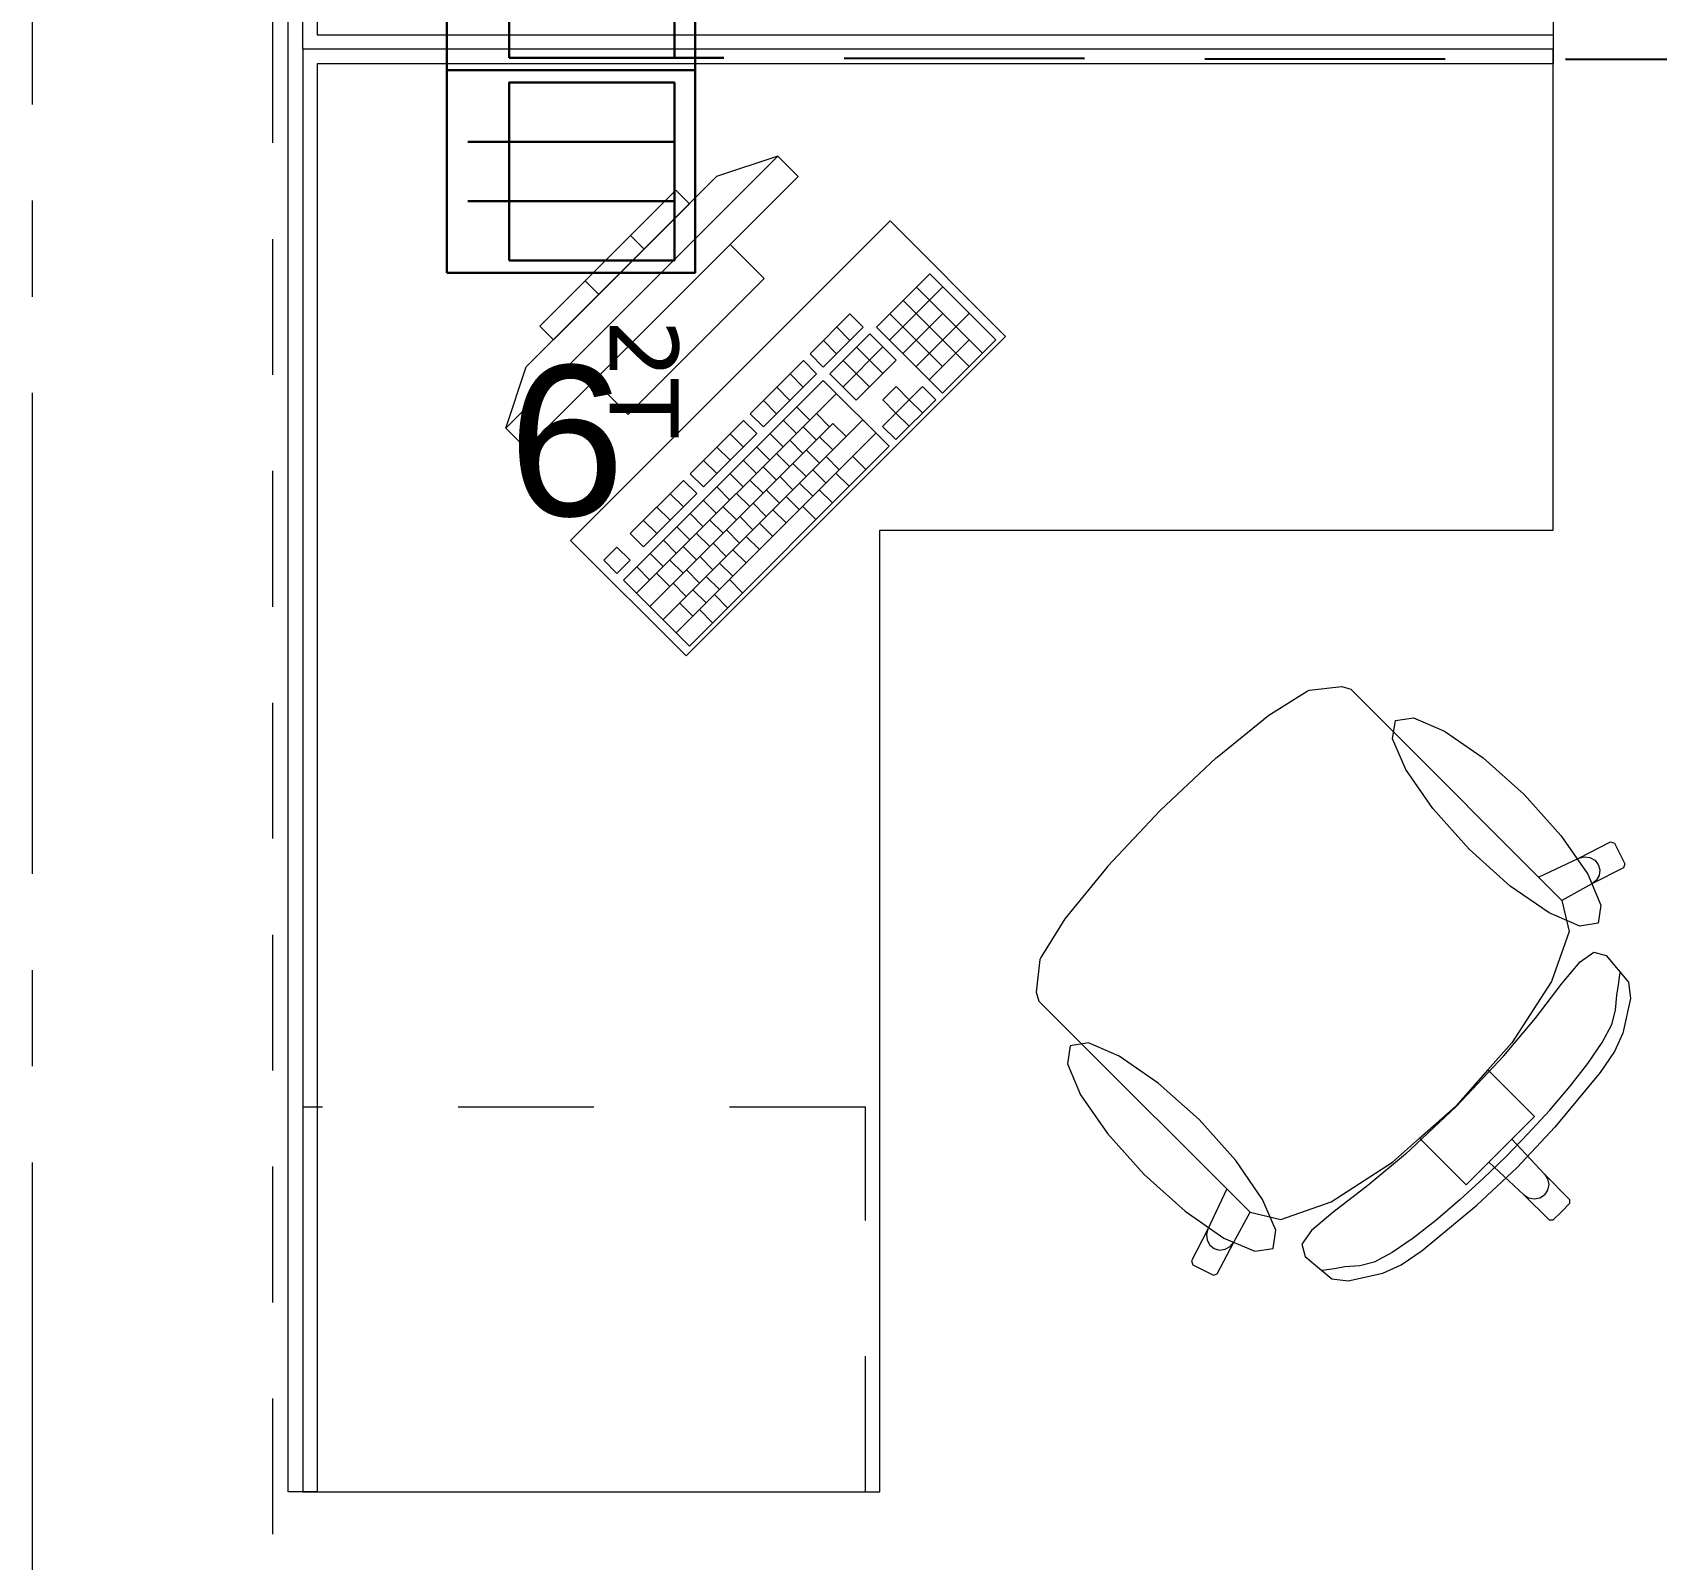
# Model space of a CAD drawing. Header units: inches. Extents: x -19 to 5698, y -728 to 92.
# Drawn here: x 286.82 to 288.509, y 12.737 to 14.325 of the extents above; entities that cross this region are included whole.
import ezdxf

# ---------------------------------------------------------------- set-up
doc = ezdxf.new("R2010")
doc.units = ezdxf.units.IN
doc.header["$MEASUREMENT"] = 0
for name, pattern in [('HIDDEN', [0.375, 0.25, -0.125]), ('Hidden Line', [0.195611, 0.141111, -0.0545]), ('Punto & Raya', [0.65, 0.5, -0.075, 0, -0.075]), ('Rayas', [0.282222, 0.141111, -0.141111])]:
    doc.linetypes.add(name, pattern=pattern)
doc.layers.get('0').update_dxf_attribs({"color": 61})
doc.layers.add('00 conduct tomacorr', color=120, linetype='HIDDEN', lineweight=30)
doc.layers.add('00 IE LUZ EMERGENCIA', color=253, linetype='Continuous', lineweight=0)
for name, color, linetype in [('02 _ ARQ _ ALB _ Ejes Generales', 251, 'Continuous'), ('08 _ STR _ EXT _ 09 Vigas', 251, 'Continuous'), ('Interior - Mobiliario', 7, 'Continuous')]:
    doc.layers.add(name, color=color, linetype=linetype)
doc.styles.add('Annotative', font='arial.ttf')

# ---------------------------------------------------------------- blocks, each defined once
blk = doc.blocks.new('CAJA POP UP 6 MODULOS')
at = {"layer": '00 conduct tomacorr', "linetype": 'Continuous'}
for p, q in [((-0.095, -0.165), (-0.095, -0.0151)), ((-0.052, -0.165), (-0.052, -0.0151)), ((0.052, -0.165), (0.052, -0.0151)), ((0.095, -0.165), (0.095, -0.0151)), ((0, -0.165), (0, -0.18))]:
    blk.add_line(p, q, dxfattribs=at)
for points in [[(-0.147, 0), (0.147, 0), (0.147, -0.18), (-0.147, -0.18)], [(0, 0), (0.147, 0), (0.147, -0.18), (0, -0.18)]]:
    blk.add_lwpolyline(points, close=True, dxfattribs=at)
for points in [[(-0.138, -0.045), (-0.009, -0.045), (-0.009, -0.165), (-0.138, -0.165), (-0.138, -0.045)], [(0.009, -0.045), (0.138, -0.045), (0.138, -0.165), (0.009, -0.165), (0.009, -0.045)]]:
    blk.add_lwpolyline(points, dxfattribs=at)
at = {"color": 1, "insert": (-0.1807, -0.168), "char_height": 0.05, "attachment_point": 1, "rotation": 180}
blk.add_mtext_dynamic_manual_height_columns('{\\fVerdana|b0|i0|c0|p34;2T}', width=0.000481, gutter_width=0.1561, heights=[0], dxfattribs=at)

msp = doc.modelspace()

# ---------------------------------------------------------------- linework, layer by layer
at = {"layer": '00 conduct tomacorr'}
msp.add_line((295.7889, 14.2856, -0.0007), (287.4015, 14.2985, -0.0007), dxfattribs=at)
at = {"layer": '02 _ ARQ _ ALB _ Ejes Generales', "color": 251, "linetype": 'Punto & Raya', "lineweight": 13, "true_color": 0x636466}
msp.add_line((286.82, 3.05), (286.82, 44.9), dxfattribs=at)
at = {"layer": '08 _ STR _ EXT _ 09 Vigas', "color": 251, "linetype": 'Hidden Line', "lineweight": 13, "true_color": 0x636466}
msp.add_line((287.07, 7.7), (287.07, 16.9), dxfattribs=at)
at = {"layer": 'Interior - Mobiliario', "color": 175, "linetype": 'Continuous', "lineweight": 13}
for p, q in [((287.086, 14.3223), (287.086, 15.8073)), ((287.116, 15.8073), (287.116, 14.3223)), ((287.086, 14.2923), (287.086, 14.3223)), ((287.116, 14.3223), (288.401, 14.3223)), ((288.401, 14.3223), (288.401, 14.2923)), ((287.086, 12.8073), (287.086, 14.2923)), ((287.116, 14.2923), (287.116, 12.8073)), ((288.401, 14.2923), (287.116, 14.2923)), ((287.595, 14.1962), (287.3121, 13.9134)), ((287.595, 14.1962), (287.5313, 14.175)), ((287.6162, 14.175), (287.595, 14.1962)), ((287.3333, 13.8921), (287.6162, 14.175)), ((287.3333, 13.977), (287.5313, 14.175)), ((287.4889, 14.1608), (287.3475, 14.0194)), ((287.503, 14.1467), (287.4889, 14.1608)), ((287.3616, 14.0053), (287.503, 14.1467)), ((287.5455, 14.1043), (287.404, 13.9629)), ((287.4559, 14.0996), (287.4417, 14.1137)), ((287.5808, 14.0689), (287.5455, 14.1043)), ((287.4087, 14.0524), (287.3946, 14.0666)), ((287.4394, 13.9275), (287.5808, 14.0689)), ((287.7529, 14.0739), (287.6975, 14.0185)), ((287.8215, 14.0053), (287.7529, 14.0739)), ((287.7112, 14.0048), (287.7666, 14.0602)), ((287.8076, 13.9915), (287.7391, 14.06)), ((287.67, 14.0321), (287.6285, 13.9906)), ((287.6837, 14.0184), (287.67, 14.0321)), ((287.7662, 13.9775), (287.7114, 14.0324)), ((287.725, 13.9911), (287.7665, 14.0326)), ((287.7938, 13.9776), (287.7252, 14.0462)), ((287.7387, 13.9774), (287.7941, 14.0328)), ((287.3475, 14.0194), (287.3616, 14.0053)), ((287.6422, 13.9769), (287.6837, 14.0184)), ((287.6699, 14.0046), (287.6562, 14.0183)), ((287.6975, 14.0185), (287.7661, 13.9499)), ((287.656, 13.9907), (287.6423, 14.0045)), ((287.6906, 14.0116), (287.6491, 13.97)), ((287.6628, 13.9563), (287.7043, 13.9979)), ((287.7042, 13.9703), (287.6768, 13.9977)), ((287.718, 13.9842), (287.6906, 14.0116)), ((287.7524, 13.9636), (287.7939, 14.0052)), ((287.7661, 13.9499), (287.8215, 14.0053)), ((287.6216, 13.9837), (287.5662, 13.9283)), ((287.6353, 13.97), (287.6216, 13.9837)), ((287.6285, 13.9906), (287.6422, 13.9769)), ((287.6903, 13.9565), (287.6629, 13.9839)), ((287.6765, 13.9426), (287.718, 13.9842)), ((287.3121, 13.9134), (287.3333, 13.977)), ((287.5799, 13.9146), (287.6353, 13.97)), ((287.6214, 13.9561), (287.6077, 13.9698)), ((287.6491, 13.97), (287.6765, 13.9426)), ((287.404, 13.9629), (287.4394, 13.9275)), ((287.6421, 13.9631), (287.4344, 13.7554)), ((287.4481, 13.7417), (287.6558, 13.9494)), ((287.6076, 13.9423), (287.5939, 13.956)), ((287.7107, 13.8945), (287.6421, 13.9631)), ((287.7179, 13.9566), (287.704, 13.9427)), ((287.7316, 13.9429), (287.7179, 13.9566)), ((287.7455, 13.9567), (287.7316, 13.9429)), ((287.7592, 13.943), (287.7455, 13.9567)), ((287.5937, 13.9284), (287.58, 13.9421)), ((287.6282, 13.9217), (287.6144, 13.9354)), ((287.704, 13.9427), (287.7178, 13.929)), ((287.7176, 13.9015), (287.7592, 13.943)), ((287.7178, 13.929), (287.7316, 13.9429)), ((287.7453, 13.9292), (287.7316, 13.9429)), ((287.3121, 13.9134), (287.3333, 13.8921)), ((287.4618, 13.728), (287.6523, 13.9184)), ((287.4756, 13.7143), (287.6833, 13.922)), ((287.5593, 13.9214), (287.5039, 13.866)), ((287.573, 13.9077), (287.5593, 13.9214)), ((287.5662, 13.9283), (287.5799, 13.9146)), ((287.6143, 13.9079), (287.6006, 13.9216)), ((287.6349, 13.9011), (287.6212, 13.9148)), ((287.6488, 13.9149), (287.6351, 13.9286)), ((287.666, 13.9047), (287.6523, 13.9184)), ((287.7178, 13.929), (287.7039, 13.9152)), ((287.7039, 13.9152), (287.7176, 13.9015)), ((287.7315, 13.9153), (287.7178, 13.929)), ((287.4893, 13.7005), (287.697, 13.9083)), ((287.5176, 13.8523), (287.573, 13.9077)), ((287.5591, 13.8938), (287.5454, 13.9075)), ((287.6005, 13.894), (287.5867, 13.9077)), ((287.6211, 13.8872), (287.6074, 13.9009)), ((287.6521, 13.8908), (287.6384, 13.9045)), ((287.503, 13.6868), (287.7107, 13.8945)), ((287.5314, 13.8661), (287.5177, 13.8798)), ((287.5453, 13.88), (287.5316, 13.8937)), ((287.5728, 13.8663), (287.559, 13.88)), ((287.5866, 13.8802), (287.5729, 13.8939)), ((287.6072, 13.8734), (287.5935, 13.8871)), ((287.6383, 13.877), (287.6246, 13.8907)), ((287.6589, 13.8702), (287.6452, 13.8839)), ((287.6865, 13.8703), (287.6728, 13.884)), ((287.5039, 13.866), (287.5176, 13.8523)), ((287.5589, 13.8525), (287.5452, 13.8662)), ((287.5934, 13.8595), (287.5797, 13.8732)), ((287.6106, 13.8493), (287.5969, 13.863)), ((287.6244, 13.8631), (287.6107, 13.8768)), ((287.6451, 13.8563), (287.6313, 13.87)), ((287.6692, 13.853), (287.6554, 13.8667)), ((287.4969, 13.8591), (287.4415, 13.8037)), ((287.5107, 13.8453), (287.4969, 13.8591)), ((287.5451, 13.8386), (287.5314, 13.8523)), ((287.5796, 13.8457), (287.5658, 13.8594)), ((287.5967, 13.8354), (287.583, 13.8491)), ((287.6312, 13.8425), (287.6175, 13.8562)), ((287.6519, 13.8357), (287.6381, 13.8494)), ((287.4553, 13.79), (287.5107, 13.8453)), ((287.483, 13.8176), (287.4692, 13.8314)), ((287.4968, 13.8315), (287.4831, 13.8452)), ((287.5312, 13.8248), (287.5175, 13.8385)), ((287.5519, 13.818), (287.5381, 13.8317)), ((287.5657, 13.8318), (287.552, 13.8455)), ((287.5829, 13.8216), (287.5692, 13.8353)), ((287.6174, 13.8286), (287.6037, 13.8423)), ((287.6345, 13.8184), (287.6208, 13.8321)), ((287.4691, 13.8038), (287.4554, 13.8175)), ((287.5174, 13.8109), (287.5037, 13.8246)), ((287.538, 13.8041), (287.5243, 13.8178)), ((287.569, 13.8077), (287.5553, 13.8214)), ((287.5897, 13.8009), (287.576, 13.8147)), ((287.6035, 13.8148), (287.5898, 13.8285)), ((287.4415, 13.8037), (287.4553, 13.79)), ((287.4897, 13.7832), (287.476, 13.7969)), ((287.5035, 13.7971), (287.4898, 13.8108)), ((287.5242, 13.7903), (287.5104, 13.804)), ((287.5552, 13.7939), (287.5415, 13.8076)), ((287.5758, 13.7871), (287.5621, 13.8008)), ((287.4277, 13.7898), (287.4139, 13.776)), ((287.4414, 13.7761), (287.4277, 13.7898)), ((287.4758, 13.7694), (287.4621, 13.7831)), ((287.5103, 13.7764), (287.4966, 13.7902)), ((287.5275, 13.7662), (287.5138, 13.7799)), ((287.5413, 13.78), (287.5276, 13.7937)), ((287.562, 13.7732), (287.5483, 13.787)), ((287.4139, 13.776), (287.4276, 13.7623)), ((287.4276, 13.7623), (287.4414, 13.7761)), ((287.462, 13.7555), (287.4483, 13.7692)), ((287.4826, 13.7487), (287.4689, 13.7625)), ((287.4965, 13.7626), (287.4828, 13.7763)), ((287.5136, 13.7523), (287.4999, 13.7661)), ((287.5481, 13.7594), (287.5344, 13.7731)), ((287.4344, 13.7554), (287.503, 13.6868)), ((287.4998, 13.7385), (287.4861, 13.7522)), ((287.5204, 13.7317), (287.5067, 13.7454)), ((287.5343, 13.7455), (287.5206, 13.7593)), ((287.5584, 13.7422), (287.5447, 13.7559)), ((287.5066, 13.7179), (287.4929, 13.7316)), ((287.5428, 13.7266), (287.5291, 13.7404)), ((287.5272, 13.7111), (287.5135, 13.7248)), ((288.1474, 13.6408), (288.1813, 13.6448)), ((288.1813, 13.6448), (288.1906, 13.6419)), ((288.1053, 13.615), (288.1453, 13.6399)), ((288.1453, 13.6399), (288.1474, 13.6408)), ((288.1906, 13.6419), (288.2126, 13.62)), ((288.0516, 13.5714), (288.1053, 13.615)), ((288.2126, 13.62), (288.2381, 13.5945)), ((288.2381, 13.5945), (288.386, 13.4466)), ((287.9924, 13.5159), (288.0508, 13.5707)), ((288.0508, 13.5707), (288.0516, 13.5714)), ((287.9924, 13.5159), (287.9376, 13.4575)), ((288.4277, 13.4662), (288.4608, 13.4832)), ((288.4608, 13.4832), (288.4649, 13.4819)), ((288.4649, 13.4819), (288.4757, 13.4605)), ((287.9376, 13.4575), (287.9369, 13.4567)), ((288.386, 13.4466), (288.4277, 13.4662)), ((288.4277, 13.4662), (288.4334, 13.4678)), ((288.4334, 13.4678), (288.4392, 13.4671)), ((288.4392, 13.4671), (288.4443, 13.4643)), ((288.4443, 13.4643), (288.4479, 13.4597)), ((288.4479, 13.4597), (288.4495, 13.4541)), ((288.4757, 13.4605), (288.4743, 13.4564)), ((287.9369, 13.4567), (287.8933, 13.4031)), ((288.4102, 13.4224), (288.386, 13.4466)), ((288.4743, 13.4564), (288.4412, 13.4395)), ((288.4459, 13.4431), (288.4412, 13.4395)), ((288.4488, 13.4482), (288.4459, 13.4431)), ((288.4495, 13.4541), (288.4488, 13.4482)), ((288.4412, 13.4395), (288.4102, 13.4221)), ((288.4102, 13.4224), (288.4102, 13.4221)), ((288.4102, 13.4221), (288.4177, 13.3902)), ((287.8933, 13.4031), (287.8684, 13.363)), ((288.4177, 13.3902), (288.3993, 13.3382)), ((287.8675, 13.3609), (287.8635, 13.327)), ((287.8684, 13.363), (287.8675, 13.3609)), ((288.4105, 13.3362), (288.4291, 13.3585)), ((288.4291, 13.3585), (288.4434, 13.3685)), ((288.4434, 13.3685), (288.4563, 13.3651)), ((288.4563, 13.3651), (288.4795, 13.3372)), ((288.4691, 13.3345), (288.4699, 13.3425)), ((288.4699, 13.3425), (288.4707, 13.347)), ((287.8635, 13.327), (287.8664, 13.3177)), ((288.3993, 13.3382), (288.358, 13.2744)), ((288.3826, 13.3), (288.4105, 13.3362)), ((288.4659, 13.3083), (288.4671, 13.3237)), ((288.4671, 13.3237), (288.4691, 13.3345)), ((288.4795, 13.3372), (288.4814, 13.3205)), ((287.8664, 13.3177), (287.8883, 13.2957)), ((288.462, 13.2935), (288.4659, 13.3083)), ((288.4814, 13.3205), (288.4736, 13.2843)), ((287.8883, 13.2957), (287.9139, 13.2702)), ((288.3498, 13.2607), (288.3826, 13.3)), ((288.452, 13.2747), (288.462, 13.2935)), ((288.358, 13.2744), (288.3332, 13.2463)), ((288.4372, 13.2529), (288.452, 13.2747)), ((288.4736, 13.2843), (288.4647, 13.2651)), ((287.9139, 13.2702), (288.0617, 13.1224)), ((288.3004, 13.208), (288.3498, 13.2607)), ((288.4647, 13.2651), (288.4498, 13.2434)), ((288.3332, 13.2463), (288.2999, 13.2084)), ((288.3332, 13.2463), (288.3606, 13.2189)), ((288.4498, 13.2434), (288.4029, 13.1867)), ((288.4186, 13.2291), (288.4372, 13.2529)), ((288.3975, 13.2043), (288.4186, 13.2291)), ((288.3004, 13.208), (288.2476, 13.1585)), ((288.2621, 13.1751), (288.2999, 13.2084)), ((288.3606, 13.2189), (288.3817, 13.1977)), ((288.3749, 13.1797), (288.3975, 13.2043)), ((288.3817, 13.1977), (288.3581, 13.1741)), ((288.2339, 13.1503), (288.2621, 13.1751)), ((288.2621, 13.1751), (288.2894, 13.1477)), ((288.3581, 13.1741), (288.3462, 13.1622)), ((288.3521, 13.1562), (288.3749, 13.1797)), ((288.3581, 13.1741), (288.3921, 13.1376)), ((288.4029, 13.1867), (288.3638, 13.1445)), ((288.2476, 13.1585), (288.2083, 13.1258)), ((288.3521, 13.1562), (288.3286, 13.1334)), ((288.3342, 13.1502), (288.3462, 13.1622)), ((288.1701, 13.109), (288.2339, 13.1503)), ((288.2894, 13.1477), (288.3106, 13.1266)), ((288.3106, 13.1266), (288.3342, 13.1502)), ((288.3216, 13.1054), (288.3638, 13.1445)), ((288.3342, 13.1502), (288.3707, 13.1162)), ((288.3921, 13.1376), (288.3953, 13.1327)), ((288.3921, 13.1376), (288.4182, 13.1115)), ((288.0617, 13.1224), (288.0421, 13.0806)), ((288.0859, 13.0981), (288.0617, 13.1224)), ((288.2083, 13.1258), (288.1721, 13.0978)), ((288.3286, 13.1334), (288.304, 13.1109)), ((288.3953, 13.1212), (288.392, 13.1163)), ((288.3953, 13.1327), (288.3964, 13.127)), ((288.3964, 13.127), (288.3953, 13.1212)), ((288.1181, 13.0906), (288.1701, 13.109)), ((288.2649, 13.0585), (288.3216, 13.1054)), ((288.304, 13.1109), (288.2792, 13.0897)), ((288.3707, 13.1162), (288.3756, 13.113)), ((288.3707, 13.1162), (288.3968, 13.0901)), ((288.3756, 13.113), (288.3813, 13.1119)), ((288.3813, 13.1119), (288.3871, 13.113)), ((288.3871, 13.113), (288.392, 13.1163)), ((288.4182, 13.1072), (288.4096, 13.0987)), ((288.4182, 13.1115), (288.4182, 13.1072)), ((288.0689, 13.0671), (288.0862, 13.0981)), ((288.0859, 13.0981), (288.0862, 13.0981)), ((288.0862, 13.0981), (288.1181, 13.0906)), ((288.1721, 13.0978), (288.1498, 13.0792)), ((288.2792, 13.0897), (288.2554, 13.0711)), ((288.3968, 13.0901), (288.4011, 13.0902)), ((288.4011, 13.0902), (288.4096, 13.0987)), ((288.0421, 13.0806), (288.0252, 13.0475)), ((288.0421, 13.0806), (288.0405, 13.0749)), ((288.0405, 13.0749), (288.0412, 13.0691)), ((288.0412, 13.0691), (288.044, 13.064)), ((288.1498, 13.0792), (288.1398, 13.0649)), ((288.2554, 13.0711), (288.2336, 13.0563)), ((288.044, 13.064), (288.0486, 13.0604)), ((288.0486, 13.0604), (288.0542, 13.0588)), ((288.0519, 13.034), (288.0689, 13.0671)), ((288.0542, 13.0588), (288.0601, 13.0596)), ((288.0601, 13.0596), (288.0652, 13.0625)), ((288.0652, 13.0625), (288.0689, 13.0671)), ((288.1398, 13.0649), (288.1432, 13.052)), ((288.2336, 13.0563), (288.2148, 13.0463)), ((288.2432, 13.0436), (288.2649, 13.0585)), ((288.0252, 13.0475), (288.0265, 13.0435)), ((288.0265, 13.0435), (288.0478, 13.0326)), ((288.1432, 13.052), (288.1711, 13.0288)), ((288.1658, 13.0384), (288.1613, 13.0376)), ((288.1739, 13.0392), (288.1658, 13.0384)), ((288.1846, 13.0413), (288.1739, 13.0392)), ((288.2, 13.0424), (288.1846, 13.0413)), ((288.2148, 13.0463), (288.2, 13.0424)), ((288.224, 13.0347), (288.2432, 13.0436)), ((288.0478, 13.0326), (288.0519, 13.034)), ((288.1711, 13.0288), (288.1879, 13.0269)), ((288.1879, 13.0269), (288.224, 13.0347)), ((287.116, 12.8073), (287.086, 12.8073))]:
    msp.add_line(p, q, dxfattribs=at)
at = {"layer": 'Interior - Mobiliario', "color": 175, "linetype": 'Rayas', "lineweight": 13}
for p, q in [((287.686, 13.2073), (287.101, 13.2073)), ((287.686, 12.8073), (287.686, 13.2073))]:
    msp.add_line(p, q, dxfattribs=at)
at = {"layer": 'Interior - Mobiliario', "color": 175, "linetype": 'Continuous', "lineweight": 13, "flags": 128}
for points in [[(287.101, 14.3073), (287.101, 15.8073), (287.701, 15.8073), (287.701, 14.8073), (288.401, 14.8073), (288.401, 14.3073)], [(287.101, 14.3073), (287.101, 12.8073), (287.701, 12.8073), (287.701, 13.8073), (288.401, 13.8073), (288.401, 14.3073)], [(287.3793, 13.7967), (287.4995, 13.6765), (287.8318, 14.0088), (287.7116, 14.129)], [(288.3709, 13.5324), (288.409, 13.4899), (288.437, 13.4495), (288.4506, 13.4175), (288.4478, 13.3986), (288.4289, 13.3957), (288.3968, 13.4093), (288.3564, 13.4373), (288.3139, 13.4755), (288.2758, 13.5179), (288.2478, 13.5583), (288.2342, 13.5904), (288.237, 13.6093), (288.256, 13.6122), (288.288, 13.5985), (288.3284, 13.5705)], [(287.9759, 13.1374), (288.0184, 13.0993), (288.0588, 13.0713), (288.0909, 13.0577), (288.1098, 13.0605), (288.1126, 13.0795), (288.099, 13.1115), (288.071, 13.1519), (288.0329, 13.1944), (287.9904, 13.2325), (287.95, 13.2605), (287.9179, 13.2741), (287.899, 13.2713), (287.8962, 13.2524), (287.9098, 13.2203), (287.9378, 13.1799)]]:
    msp.add_lwpolyline(points, close=True, dxfattribs=at)

# ---------------------------------------------------------------- block references
at = {"layer": '00 conduct tomacorr', "xscale": 1.432830642179531, "yscale": 1.432830642179531, "zscale": 1.432830642179531, "rotation": 89.99999999999997}
msp.add_blockref('CAJA POP UP 6 MODULOS', (287.251, 14.2856, -0.0007), dxfattribs=at)

# ---------------------------------------------------------------- texts
at = {"layer": '00 IE LUZ EMERGENCIA', "style": 'Annotative'}
msp.add_attdef('6', (287.3147, 13.8223, -0.0007), '', height=0.1562, dxfattribs=at)

doc.saveas('drawing.dxf')
